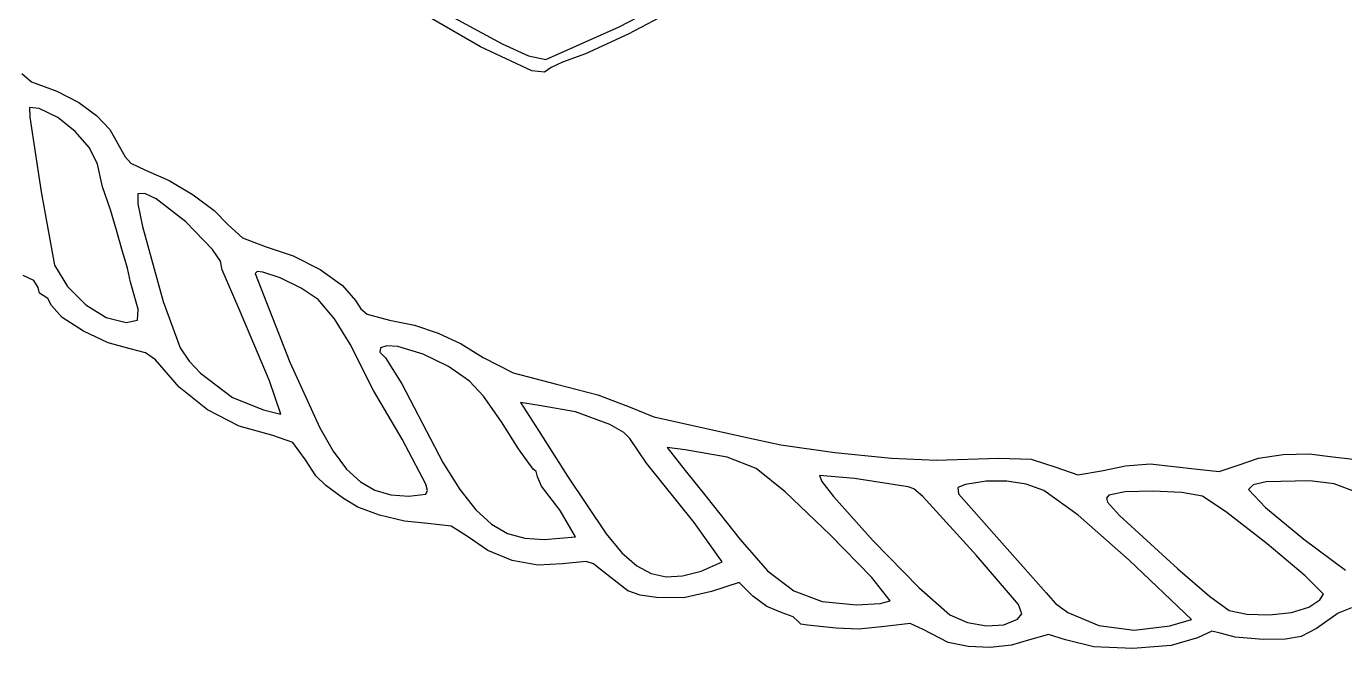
# Model space of a CAD drawing. Extents: x 0 to 181, y 0 to 180.
# Drawn here: x 36.1 to 104.6, y -0.4 to 31.9 of the extents above; entities that cross this region are included whole.
import ezdxf

# ---------------------------------------------------------------- set-up
doc = ezdxf.new("R2010")
doc.units = 0

msp = doc.modelspace()

# ---------------------------------------------------------------- linework, layer by layer
at = {"layer": 'Layer 1'}
for p, q in [((66.892921, 31.927873), (71.551696, 34.344957)), ((71.496899, 33.720165), (67.373846, 31.542559)), ((59.69, 30.884966), (55.579841, 33.254068)), ((57.459417, 32.858377), (60.818889, 31.031897)), ((63.082921, 30.228684), (66.892921, 31.927873)), ((67.373846, 31.542559), (65.153174, 30.520239)), ((66.892921, 31.927873), (66.892921, 31.927873)), ((62.366539, 29.64121), (59.69, 30.884966)), ((59.69, 30.884966), (59.69, 30.884966)), ((60.818889, 31.031897), (62.182448, 30.414943)), ((62.182448, 30.414943), (63.082921, 30.228684)), ((65.153174, 30.520239), (63.959923, 30.088434)), ((35.843142, 29.495573), (36.348862, 29.064766)), ((63.011825, 29.565672), (62.366539, 29.64121)), ((63.358889, 29.806211), (63.011825, 29.565672)), ((63.959923, 30.088434), (63.358889, 29.806211)), ((36.348862, 29.064766), (37.65422, 28.576245)), ((37.65422, 28.576245), (38.796715, 27.981803)), ((36.748415, 27.674381), (36.237399, 27.729034)), ((36.237399, 27.729034), (36.246985, 27.218174)), ((37.704038, 27.209983), (36.748415, 27.674381)), ((38.796715, 27.981803), (39.729756, 27.309868)), ((36.246985, 27.218174), (36.84544, 23.343585)), ((38.62008, 26.484152), (37.704038, 27.209983)), ((39.729756, 27.309868), (40.406752, 26.588867)), ((39.358062, 25.629234), (38.62008, 26.484152)), ((40.406752, 26.588867), (41.204444, 25.163896)), ((39.779502, 24.777573), (39.358062, 25.629234)), ((40.034168, 23.597322), (39.779502, 24.777573)), ((41.204444, 25.163896), (41.51533, 24.826094)), ((41.51533, 24.826094), (42.262778, 24.469324)), ((42.262778, 24.469324), (43.493344, 23.924639)), ((36.84544, 23.343585), (37.545786, 19.533585)), ((40.451222, 22.397878), (40.034168, 23.597322)), ((43.493344, 23.924639), (44.749972, 23.182732)), ((41.874186, 23.232248), (41.869657, 22.720663)), ((41.869657, 22.720663), (42.107397, 21.536328)), ((42.232038, 23.257006), (41.874186, 23.232248)), ((42.827835, 22.969492), (42.232038, 23.257006)), ((44.36649, 21.786702), (42.827835, 22.969492)), ((44.749972, 23.182732), (45.839523, 22.371463)), ((40.762922, 21.339545), (40.451222, 22.397878)), ((45.839523, 22.371463), (46.56886, 21.618688)), ((41.045144, 20.351767), (40.762922, 21.339545)), ((42.107397, 21.536328), (43.19616, 17.630453)), ((45.756595, 20.341982), (44.36649, 21.786702)), ((46.56886, 21.618688), (47.321458, 20.943264)), ((47.321458, 20.943264), (48.485953, 20.506377)), ((41.338139, 19.363989), (41.045144, 20.351767)), ((46.166704, 19.727055), (45.756595, 20.341982)), ((48.485953, 20.506377), (49.9469, 20.012899)), ((49.9469, 20.012899), (51.356272, 19.295486)), ((37.545786, 19.533585), (38.215603, 18.42267)), ((41.489469, 18.651062), (41.338139, 19.363989)), ((46.264593, 19.293434), (46.166704, 19.727055)), ((47.141034, 17.247322), (46.264593, 19.293434)), ((51.356272, 19.295486), (52.506736, 18.478424)), ((36.460906, 18.726604), (35.912778, 18.995049)), ((36.688889, 18.370835), (36.460906, 18.726604)), ((41.887129, 17.239951), (41.489469, 18.651062)), ((48.081694, 19.191353), (47.977778, 19.097887)), ((47.977778, 19.097887), (49.775474, 14.482366)), ((48.363245, 19.171657), (48.081694, 19.191353)), ((49.278068, 18.868333), (48.363245, 19.171657)), ((50.359879, 18.33903), (49.278068, 18.868333)), ((36.766205, 18.075653), (36.688889, 18.370835)), ((36.952092, 17.952878), (36.766205, 18.075653)), ((37.186717, 17.799324), (36.952092, 17.952878)), ((38.215603, 18.42267), (39.165095, 17.467174)), ((51.246312, 17.734859), (50.359879, 18.33903)), ((52.506736, 18.478424), (53.190956, 17.685997)), ((37.381208, 17.43014), (37.186717, 17.799324)), ((37.93498, 16.81133), (37.381208, 17.43014)), ((39.165095, 17.467174), (40.232564, 16.797394)), ((41.857131, 16.665777), (41.887129, 17.239951)), ((41.887129, 17.239951), (41.887129, 17.239951)), ((43.19616, 17.630453), (44.081025, 15.227233)), ((48.710683, 13.507878), (47.141034, 17.247322)), ((52.093579, 16.735251), (51.246312, 17.734859)), ((53.190956, 17.685997), (53.46063, 17.26229)), ((53.46063, 17.26229), (53.794163, 16.980305)), ((39.037908, 16.101172), (37.93498, 16.81133)), ((40.232564, 16.797394), (41.256311, 16.543627)), ((41.256311, 16.543627), (41.857131, 16.665777)), ((52.909422, 15.412878), (52.093579, 16.735251)), ((53.794163, 16.980305), (54.960941, 16.663495)), ((54.960941, 16.663495), (56.265163, 16.399324)), ((40.336585, 15.49358), (39.037908, 16.101172)), ((56.265163, 16.399324), (57.495639, 15.993655)), ((57.495639, 15.993655), (58.676309, 15.436931)), ((41.477605, 15.182466), (40.336585, 15.49358)), ((42.265829, 14.972829), (41.477605, 15.182466)), ((44.081025, 15.227233), (44.538483, 14.526116)), ((54.134362, 13.013989), (52.909422, 15.412878)), ((54.495153, 15.220518), (54.450368, 14.995454)), ((54.824659, 15.339038), (54.495153, 15.220518)), ((55.386111, 15.302569), (54.824659, 15.339038)), ((56.714153, 14.899539), (55.386111, 15.302569)), ((58.676309, 15.436931), (59.831111, 14.719599)), ((42.786554, 14.611768), (42.265829, 14.972829)), ((44.023729, 13.175653), (42.786554, 14.611768)), ((44.538483, 14.526116), (45.133339, 13.914301)), ((49.775474, 14.482366), (51.327767, 11.059109)), ((54.450368, 14.995454), (54.743076, 14.71229)), ((54.743076, 14.71229), (55.595229, 13.355077)), ((58.018196, 14.2644), (56.714153, 14.899539)), ((59.831111, 14.719599), (61.389865, 13.922562)), ((45.133339, 13.914301), (46.799439, 12.636437)), ((59.120706, 13.500371), (58.018196, 14.2644)), ((61.389865, 13.922562), (63.641111, 13.335291)), ((45.497712, 12.010792), (44.023729, 13.175653)), ((49.315909, 11.772877), (48.710683, 13.507878)), ((48.710683, 13.507878), (48.710683, 13.507878)), ((55.595229, 13.355077), (57.723564, 9.266944)), ((59.84415, 12.710671), (59.120706, 13.500371)), ((63.641111, 13.335291), (65.787025, 12.786541)), ((46.799439, 12.636437), (48.401111, 12.006092)), ((55.614595, 10.473989), (54.134362, 13.013989)), ((60.776657, 11.383727), (59.84415, 12.710671)), ((62.843277, 12.20956), (61.763221, 12.387521)), ((61.763221, 12.387521), (62.702166, 10.92202)), ((65.787025, 12.786541), (67.379542, 12.169061)), ((47.143477, 11.159217), (45.497712, 12.010792)), ((48.401111, 12.006092), (49.315909, 11.772877)), ((64.628889, 11.894275), (62.843277, 12.20956)), ((66.409081, 11.240105), (64.628889, 11.894275)), ((67.379542, 12.169061), (68.702922, 11.641112)), ((48.895993, 10.66296), (47.143477, 11.159217)), ((51.327767, 11.059109), (52.033301, 9.846068)), ((61.65986, 9.9801), (60.776657, 11.383727)), ((67.14533, 10.822853), (66.409081, 11.240105)), ((68.702922, 11.641112), (70.201765, 11.307617)), ((70.201765, 11.307617), (73.377778, 10.60752)), ((49.930691, 10.30449), (48.895993, 10.66296)), ((50.593597, 9.405516), (49.930691, 10.30449)), ((56.85514, 8.145656), (55.614595, 10.473989)), ((62.702166, 10.92202), (64.205556, 8.549426)), ((67.447874, 10.508299), (67.14533, 10.822853)), ((68.325526, 9.238299), (67.447874, 10.508299)), ((73.377778, 10.60752), (75.306635, 10.184197)), ((52.033301, 9.846068), (52.728919, 8.923607)), ((62.435288, 8.921767), (61.65986, 9.9801)), ((70.330613, 9.928736), (69.400115, 10.050597)), ((69.400115, 10.050597), (70.330613, 8.851183)), ((72.511992, 9.545452), (70.330613, 9.928736)), ((75.306635, 10.184197), (78.120333, 9.779418)), ((78.120333, 9.779418), (81.067475, 9.484451)), ((100.142122, 9.483781), (101.424847, 9.685945)), ((101.424847, 9.685945), (102.772987, 9.713162)), ((102.772987, 9.713162), (104.01911, 9.550832)), ((51.132905, 8.575313), (50.593597, 9.405516)), ((52.728919, 8.923607), (53.442487, 8.260368)), ((57.723564, 9.266944), (58.61503, 7.851736)), ((62.589283, 8.804321), (62.435288, 8.921767)), ((70.804385, 6.13949), (68.325526, 9.238299)), ((74.025148, 8.953003), (72.511992, 9.545452)), ((75.52961, 7.732978), (74.025148, 8.953003)), ((81.067475, 9.484451), (83.396667, 9.390566)), ((83.396667, 9.390566), (86.642222, 9.497709)), ((86.642222, 9.497709), (88.320889, 9.436515)), ((88.320889, 9.436515), (89.605556, 9.024346)), ((89.605556, 9.024346), (90.753422, 8.624072)), ((91.978742, 8.838698), (93.23814, 9.094658)), ((93.23814, 9.094658), (94.518742, 9.197089)), ((94.518742, 9.197089), (96.982029, 8.920604)), ((94.518742, 9.197089), (94.518742, 9.197089)), ((96.982029, 8.920604), (98.103949, 8.801205)), ((98.103949, 8.801205), (99.09225, 9.121267)), ((99.09225, 9.121267), (100.142122, 9.483781)), ((104.01911, 9.550832), (105.067976, 9.433265)), ((51.655833, 8.070195), (51.132905, 8.575313)), ((53.442487, 8.260368), (54.201874, 7.824991)), ((62.653333, 8.521951), (62.589283, 8.804321)), ((62.865, 8.028062), (62.653333, 8.521951)), ((64.205556, 8.549426), (66.217087, 5.550374)), ((70.330613, 8.851183), (71.415131, 7.510656)), ((79.140384, 8.435474), (77.318402, 8.589013)), ((77.318402, 8.589013), (77.445916, 8.269587)), ((77.445916, 8.269587), (78.040485, 7.503956)), ((81.922645, 7.999755), (79.140384, 8.435474)), ((85.992167, 8.287207), (84.905884, 8.112266)), ((87.052276, 8.293997), (85.992167, 8.287207)), ((88.059228, 8.134627), (87.052276, 8.293997)), ((90.753422, 8.624072), (91.978742, 8.838698)), ((100.543896, 8.265559), (99.86988, 8.100747)), ((102.819127, 8.309508), (100.543896, 8.265559)), ((104.084021, 8.146721), (102.819127, 8.309508)), ((52.564973, 7.398698), (51.655833, 8.070195)), ((54.201874, 7.824991), (55.034947, 7.58612)), ((55.034947, 7.58612), (55.969575, 7.512394)), ((55.969575, 7.512394), (56.848029, 7.610444)), ((56.848029, 7.610444), (56.929525, 7.801253)), ((56.929525, 7.801253), (56.85514, 8.145656)), ((56.85514, 8.145656), (56.85514, 8.145656)), ((58.61503, 7.851736), (59.446553, 6.795387)), ((63.833164, 6.76587), (62.865, 8.028062)), ((77.876281, 5.50578), (75.52961, 7.732978)), ((82.215321, 7.897724), (81.922645, 7.999755)), ((82.683337, 7.493415), (82.215321, 7.897724)), ((84.905884, 8.112266), (84.518158, 7.96759)), ((84.518158, 7.96759), (84.549304, 7.643303)), ((84.549304, 7.643303), (86.40318, 5.5351)), ((88.986038, 7.81109), (88.059228, 8.134627)), ((90.775594, 6.518572), (88.986038, 7.81109)), ((92.35591, 7.559424), (92.242728, 7.41049)), ((93.206397, 7.734453), (92.35591, 7.559424)), ((94.650199, 7.781108), (93.206397, 7.734453)), ((96.164461, 7.704655), (94.650199, 7.781108)), ((97.226329, 7.510362), (96.164461, 7.704655)), ((99.86988, 8.100747), (99.627566, 7.858057)), ((99.627566, 7.858057), (100.503233, 6.920767)), ((105.282374, 7.711784), (104.084021, 8.146721)), ((53.304645, 6.93439), (52.564973, 7.398698)), ((54.438379, 6.516841), (53.304645, 6.93439)), ((71.415131, 7.510656), (73.199204, 5.252878)), ((78.040485, 7.503956), (80.108372, 5.191752)), ((85.489539, 4.434391), (82.683337, 7.493415)), ((92.242728, 7.41049), (92.293799, 7.196493)), ((92.293799, 7.196493), (92.925386, 6.505411)), ((98.499097, 6.659916), (97.226329, 7.510362)), ((100.503233, 6.920767), (102.494942, 5.278573)), ((55.731937, 6.215432), (54.438379, 6.516841)), ((56.951081, 6.099545), (55.731937, 6.215432)), ((59.446553, 6.795387), (60.259526, 6.052612)), ((64.628889, 5.40004), (63.833164, 6.76587)), ((93.415556, 4.178083), (90.775594, 6.518572)), ((92.925386, 6.505411), (95.94388, 3.742196)), ((100.589432, 5.029588), (98.499097, 6.659916)), ((58.156263, 5.954251), (56.951081, 6.099545)), ((59.017631, 5.419892), (58.156263, 5.954251)), ((60.259526, 6.052612), (61.09534, 5.578125)), ((61.09534, 5.578125), (61.99539, 5.326642)), ((66.217087, 5.550374), (67.0459, 4.568774)), ((72.248889, 4.105577), (70.804385, 6.13949)), ((80.039448, 3.283412), (77.876281, 5.50578)), ((86.40318, 5.5351), (89.098648, 2.486787)), ((60.074013, 4.67933), (59.017631, 5.419892)), ((61.99539, 5.326642), (63.001068, 5.252878)), ((63.001068, 5.252878), (64.628889, 5.40004)), ((64.628889, 5.40004), (64.628889, 5.40004)), ((73.199204, 5.252878), (74.61426, 3.62949)), ((80.108372, 5.191752), (82.477229, 2.767756)), ((102.572384, 3.367102), (100.589432, 5.029588)), ((102.494942, 5.278573), (104.665213, 3.664863)), ((61.335564, 4.170595), (60.074013, 4.67933)), ((62.671191, 3.931436), (61.335564, 4.170595)), ((65.187163, 4.122166), (63.949803, 3.999603)), ((65.563831, 3.98814), (65.187163, 4.122166)), ((67.0459, 4.568774), (67.814657, 3.891264)), ((87.660694, 1.885778), (85.489539, 4.434391)), ((96.661111, 1.091308), (93.415556, 4.178083)), ((63.949803, 3.999603), (62.671191, 3.931436)), ((65.933441, 3.700656), (65.563831, 3.98814)), ((67.354395, 2.596977), (65.933441, 3.700656)), ((67.814657, 3.891264), (68.566792, 3.486949)), ((68.566792, 3.486949), (69.34574, 3.324933)), ((70.194935, 3.374321), (71.157812, 3.604218)), ((71.157812, 3.604218), (72.248889, 4.105577)), ((71.157812, 3.604218), (71.157812, 3.604218)), ((74.61426, 3.62949), (75.975683, 2.589575)), ((95.94388, 3.742196), (97.59414, 2.307174)), ((69.34574, 3.324933), (70.194935, 3.374321)), ((73.144916, 3.02271), (71.693803, 2.548074)), ((73.846371, 2.321252), (73.144916, 3.02271)), ((80.993401, 2.077878), (80.039448, 3.283412)), ((82.477229, 2.767756), (84.102222, 1.34732)), ((103.523, 2.42018), (102.572384, 3.367102)), ((67.996989, 2.372557), (67.354395, 2.596977)), ((68.849562, 2.238437), (67.996989, 2.372557)), ((70.257017, 2.231473), (68.849562, 2.238437)), ((71.693803, 2.548074), (70.257017, 2.231473)), ((74.584439, 1.772551), (73.846371, 2.321252)), ((75.975683, 2.589575), (77.457538, 2.035553)), ((80.47835, 1.929455), (80.993401, 2.077878)), ((80.993401, 2.077878), (80.993401, 2.077878)), ((89.098648, 2.486787), (89.591904, 1.933604)), ((97.59414, 2.307174), (98.619962, 1.572864)), ((102.760904, 1.741655), (103.335664, 2.122428)), ((103.335664, 2.122428), (103.523, 2.42018)), ((75.373916, 1.438357), (74.584439, 1.772551)), ((75.957338, 1.239053), (75.373916, 1.438357)), ((77.457538, 2.035553), (79.233889, 1.869844)), ((79.233889, 1.869844), (80.47835, 1.929455)), ((87.619775, 1.11828), (87.837927, 1.402082)), ((87.837927, 1.402082), (87.660694, 1.885778)), ((89.591904, 1.933604), (90.233403, 1.461523)), ((90.233403, 1.461523), (91.842323, 0.792281)), ((98.619962, 1.572864), (99.547554, 1.368386)), ((100.713772, 1.33516), (101.868321, 1.462984)), ((101.868321, 1.462984), (102.760904, 1.741655)), ((102.760904, 1.741655), (102.760904, 1.741655)), ((104.287368, 1.432662), (103.157219, 0.633745)), ((104.984183, 1.708104), (104.287368, 1.432662)), ((76.2, 1.014659), (75.957338, 1.239053)), ((76.34508, 0.853032), (76.2, 1.014659)), ((76.693889, 0.80463), (76.34508, 0.853032)), ((78.192847, 0.643182), (76.693889, 0.80463)), ((80.708926, 0.736064), (79.346536, 0.590576)), ((82.027094, 0.885513), (80.708926, 0.736064)), ((82.707421, 0.581451), (82.027094, 0.885513)), ((84.102222, 1.34732), (85.020582, 0.94506)), ((85.020582, 0.94506), (85.997635, 0.767286)), ((85.997635, 0.767286), (86.90637, 0.822269)), ((86.90637, 0.822269), (87.619775, 1.11828)), ((87.619775, 1.11828), (87.619775, 1.11828)), ((91.842323, 0.792281), (93.687799, 0.54229)), ((93.687799, 0.54229), (95.532222, 0.774779)), ((95.532222, 0.774779), (96.661111, 1.091308)), ((95.532222, 0.774779), (95.532222, 0.774779)), ((99.547554, 1.368386), (100.713772, 1.33516)), ((79.346536, 0.590576), (78.192847, 0.643182)), ((84.001342, -0.101383), (82.707421, 0.581451)), ((88.241767, 0.03335), (87.294748, -0.236084)), ((89.231307, 0.317157), (88.241767, 0.03335)), ((90.110508, 0.03335), (89.231307, 0.317157)), ((91.578259, -0.323614), (90.110508, 0.03335)), ((96.981368, 0.15001), (95.609714, -0.255165)), ((97.725043, 0.4899), (96.981368, 0.15001)), ((98.161088, 0.394456), (97.725043, 0.4899)), ((98.938342, 0.176161), (98.161088, 0.394456)), ((100.392783, 0.065603), (98.938342, 0.176161)), ((101.555132, 0.071387), (100.392783, 0.065603)), ((102.361542, 0.220377), (101.555132, 0.071387)), ((103.157219, 0.633745), (102.361542, 0.220377)), ((85.050503, -0.307392), (84.001342, -0.101383)), ((84.001342, -0.101383), (84.001342, -0.101383)), ((86.189649, -0.350979), (85.050503, -0.307392)), ((87.294748, -0.236084), (86.189649, -0.350979)), ((93.610002, -0.416412), (91.578259, -0.323614)), ((95.609714, -0.255165), (93.610002, -0.416412))]:
    msp.add_line(p, q, dxfattribs=at)

doc.saveas('drawing.dxf')
